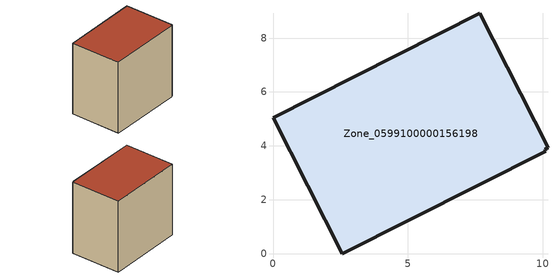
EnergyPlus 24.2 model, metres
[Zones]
Zone_0599100000156198
 floor ground (C_G): 10.2,3.93 10.08,3.88 10.11,3.81 2.56,0 0,5.05 7.66,8.92 z3.14
 wall outside (C_F): 10.2,3.93 7.66,8.92 0,5.05 2.56,0 10.11,3.81 10.08,3.88 10.2,3.93 z3.14:11.38
 roof outside (C_R): 10.08,3.88 10.2,3.93 7.66,8.92 0,5.05 2.56,0 10.11,3.81 z11.38
[BUILDING]
Pand.0599100000156198: North Axis=0; Terrain=City; Loads Convergence Tolerance Value=0.04; Temperature Convergence Tolerance Value=0.4; Solar Distribution=FullExterior; Maximum Number of Warmup Days=25; Minimum Number of Warmup Days=1
[Site:Location]
Rotterdam.The.Hague.AP_ZH_NLD Design_Conditions: Latitude=51.96; Longitude=4.45; Time Zone=1; Elevation=-4.5
[SITE:GROUNDTEMPERATURE:BUILDINGSURFACE]
18, 18, 18, 18, 18, 18, 18, 18, 18, 18, 18, 18
[MATERIAL] Thermal Absorptance=0.9; Solar Absorptance=0.7; Visible Absorptance=0.7
Name | Roughness | Thickness | Conductivity | Density | Specific Heat
G.TC.1975-1991 | MediumSmooth | 0.15 | 0.288461 | 540 | 1210
F.TC.1975-1991 | Rough | 0.3 | 0.230769 | 1920 | 840
R.TC.1975-1991 | MediumRough | 0.2 | 0.153846 | 1500 | 1000
[CONSTRUCTION]
C_G: G.TC.1975-1991
C_F: F.TC.1975-1991
C_R: R.TC.1975-1991
[ZONE]
Zone_0599100000156198: Type=1; Multiplier=1; Ceiling Height=Autocalculate; Volume=Autocalculate; Floor Area=autocalculate; Part of Total Floor Area=Yes
[ZONEINFILTRATION:DESIGNFLOWRATE]
Infil_Zone_0599100000156198: Zone or ZoneList or Space or SpaceList=Zone_0599100000156198; Schedule=AlwaysOn; Design Flow Rate Calculation Method=Flow/Area; Flow Rate per Floor Area=0.003; Constant Term Coefficient=1; Temperature Term Coefficient=0; Velocity Term Coefficient=0; Velocity Squared Term Coefficient=0
[HVACTEMPLATE:ZONE:IDEALLOADSAIRSYSTEM]
Zone_0599100000156198: Maximum Heating Supply Air Temperature=50; Minimum Cooling Supply Air Temperature=13; Maximum Heating Supply Air Humidity Ratio=0.0156; Minimum Cooling Supply Air Humidity Ratio=0.0077; Heating Limit=NoLimit; Cooling Limit=NoLimit; Dehumidification Control Type=ConstantSensibleHeatRatio; Cooling Sensible Heat Ratio=0.7; Dehumidification Setpoint=60; Humidification Control Type=None; Humidification Setpoint=30; Outdoor Air Method=None; Outdoor Air Flow Rate per Person=0.00944; Outdoor Air Flow Rate per Zone Floor Area=0; Outdoor Air Flow Rate per Zone=0; Demand Controlled Ventilation Type=None; Outdoor Air Economizer Type=NoEconomizer; Heat Recovery Type=None; Sensible Heat Recovery Effectiveness=0.7; Latent Heat Recovery Effectiveness=0.65
[ZONECONTROL:THERMOSTAT]
ThermostatControl_Zone_0599100000156198: Zone or ZoneList=Zone_0599100000156198; Control Type Schedule=DualSetpointControlType; Control 1=Thermostat_Zone_0599100000156198; Temperature Difference Between Cutout And Setpoint=0
[THERMOSTATSETPOINT:DUALSETPOINT]
Thermostat_Zone_0599100000156198: Heating Setpoint Temperature Schedule=HeatingSetpoint_Zone_0599100000156198; Cooling Setpoint Temperature Schedule=CoolingSetpoint_Zone_0599100000156198
[SCHEDULE:COMPACT]
HeatingSetpoint_Zone_0599100000156198: Through: 12/31, For: AllDays, Until: 24:00, 21
CoolingSetpoint_Zone_0599100000156198: Through: 12/31, For: AllDays, Until: 24:00, 24
DualSetpointControlType: Through: 12/31, For: AllDays, Until: 24:00, 4
AlwaysOn: Through: 12/31, For: AllDays, Until: 24:00, 1
